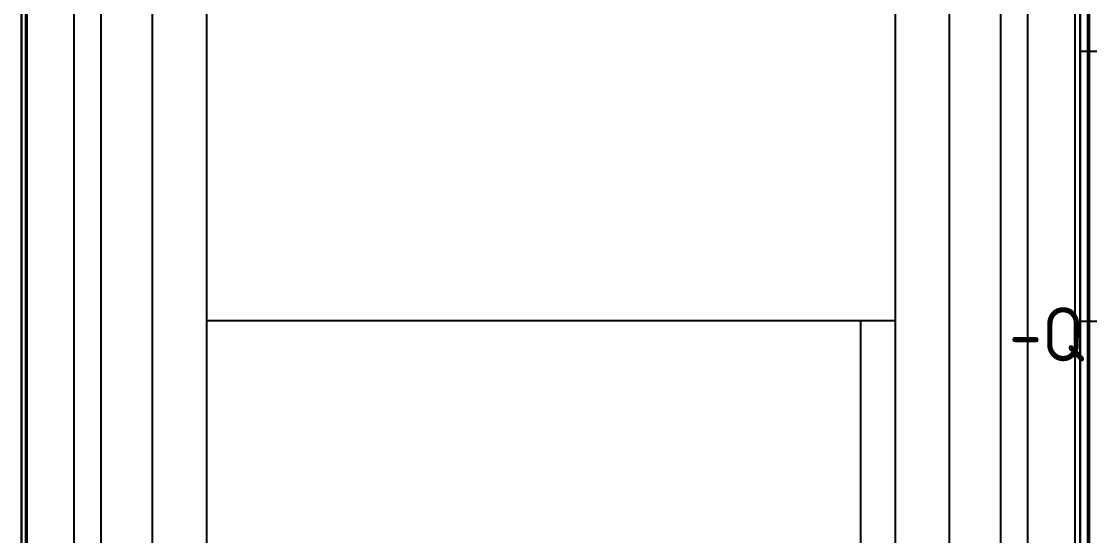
# Model space of a CAD drawing. Header units: millimetres. Extents: x 37984 to 70752, y 14140 to 37584.
# Drawn here: x 38511.9 to 38907.4, y 20360.1 to 20550.4 of the extents above; entities that cross this region are included whole.
import ezdxf
from ezdxf.enums import TextEntityAlignment as Align

# ---------------------------------------------------------------- set-up
doc = ezdxf.new("R2010")
doc.units = ezdxf.units.MM
doc.set_wipeout_variables(frame=1)
doc.layers.add('! NO PLOT !', color=7, linetype='Continuous', true_color=0xff75dd, plot=False)
for name, color, linetype in [('000-PI-ORMAR', 2, 'Continuous'), ('000-PI_TEXT', 7, 'Continuous'), ('002-PI-Kabelska kanalica', 150, 'Continuous')]:
    doc.layers.add(name, color=color, linetype=linetype)
doc.styles.add('PI0', font='isocpeur.ttf', dxfattribs={"width": 0.9})

# ---------------------------------------------------------------- blocks, each defined once
blk = doc.blocks.new('8606.000_back')
at = {"layer": '000-PI-ORMAR'}
for p, q in [((47602.52, 38552.67), (47602.52, 36601.67)), ((47605.24, 38552.67), (47605.24, 36601.67))]:
    blk.add_line(p, q, dxfattribs=at)
blk = doc.blocks.new('*U990')
at = {"layer": '002-PI-Kabelska kanalica'}
for p, q in [((-20, -100), (-20, 1785)), ((80, -100), (80, 1785)), ((-20, -100), (80, -100))]:
    blk.add_line(p, q, dxfattribs=at)

msp = doc.modelspace()

# ---------------------------------------------------------------- linework, layer by layer
at = {"layer": '000-PI-ORMAR'}
for p, q in [((38906.64, 20740.904), (38906.64, 18789.904)), ((38906.64, 20740.904), (38906.64, 18789.904)), ((38907.422, 18789.904), (38907.422, 20740.766))]:
    msp.add_line(p, q, dxfattribs=at)

# ---------------------------------------------------------------- block references
at = {"rotation": 270}
msp.add_blockref('*U990', (38658.446, 20519.404), dxfattribs=at)

# ---------------------------------------------------------------- next in the draw order: wipeouts: each hides what was drawn before it
msp.add_wipeout([(38511.922, 20763.904), (38903.922, 20763.904), (38903.922, 18766.904), (38511.922, 18766.904)]).dxf.layer = '000-PI-ORMAR'

# ---------------------------------------------------------------- next in the draw order: linework, layer by layer
at = {"layer": '! NO PLOT !'}
for p, q in [((38903.91, 20761.473), (38903.91, 18776.973)), ((38903.91, 18776.973), (38903.91, 20761.473)), ((38531.41, 18788.473), (38531.41, 20749.973)), ((38884.41, 20749.973), (38884.41, 18788.473)), ((38903.922, 18789.973), (38903.922, 20740.835)), ((38541.41, 18803.473), (38541.41, 20734.973)), ((38874.41, 20734.973), (38874.41, 18803.473)), ((38560.41, 18849.223), (38560.41, 20689.223)), ((38855.41, 20689.223), (38855.41, 18849.223)), ((38580.41, 20684.223), (38580.41, 18854.223)), ((38835.41, 20684.223), (38835.41, 18854.223))]:
    msp.add_line(p, q, dxfattribs=at)
at = {"layer": '! NO PLOT !', "ltscale": 0.25}
for p, q in [((38835.219, 20439.574), (38580.219, 20439.574)), ((38822.546, 20439.574), (38822.546, 20219.574))]:
    msp.add_line(p, q, dxfattribs=at)
at = {"layer": '000-PI-ORMAR'}
for p, q in [((38511.91, 18776.973), (38511.91, 20761.473)), ((38511.91, 18776.973), (38511.91, 20761.473)), ((38511.922, 20761.473), (38511.922, 18776.973)), ((38513.422, 20761.473), (38513.422, 18776.973)), ((38903.91, 20761.473), (38903.91, 18776.973)), ((38513.91, 20759.473), (38513.91, 18778.973)), ((38901.91, 20759.473), (38901.91, 18778.973)), ((38903.922, 20740.904), (38903.922, 18789.904)), ((38903.922, 20740.904), (38903.922, 18789.904))]:
    msp.add_line(p, q, dxfattribs=at)

# ---------------------------------------------------------------- next in the draw order: block references
msp.add_blockref('8606.000_back', (-8698.583, -17811.766), dxfattribs=at)

# ---------------------------------------------------------------- next in the draw order: texts
at = {"layer": '000-PI_TEXT', "style": 'PI0', "width": 0.9}
msp.add_text('-Q 295 05', height=20, rotation=359.74583, dxfattribs=at).set_placement((38877.545, 20434.71), align=Align.MIDDLE_LEFT)

doc.saveas('drawing.dxf')
